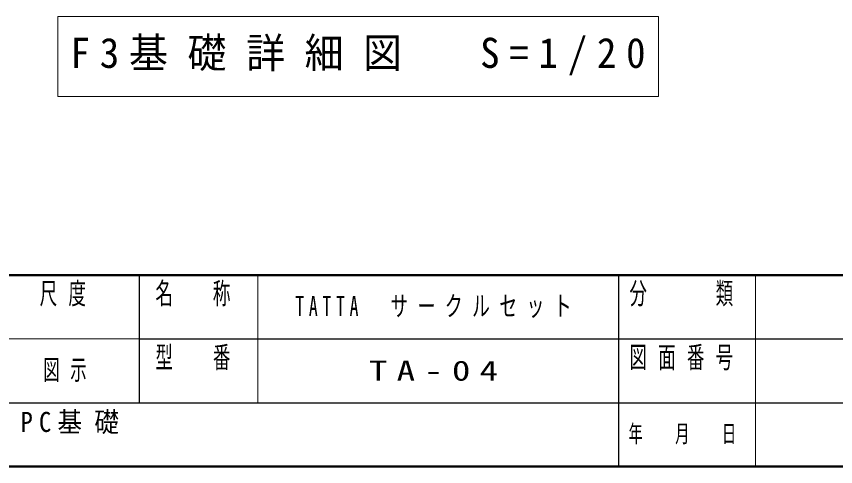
# Model space of a CAD drawing. Units: millimetres on the paper, with parts at other scales. Extents: x -805 to -334, y -297 to 267.
# Drawn here: x -621 to -531.2, y -297 to -247.7 of the extents above; entities that cross this region are included whole.
import ezdxf

# ---------------------------------------------------------------- set-up
doc = ezdxf.new("R2010")
doc.units = ezdxf.units.MM
doc.layers.add('1_20', color=7, linetype='Continuous', lineweight=13)
doc.layers.add('NAKAMURA図枠', color=7, linetype='Continuous', lineweight=13)
doc.layers.add('図面情報', color=7, linetype='Continuous')
doc.styles.add('ＭＳ ゴシック', font='')
doc.styles.get('ＭＳ ゴシック').set_extended_font_data('MS Gothic')

msp = doc.modelspace()

# ---------------------------------------------------------------- linework, layer by layer
at = {"layer": '1_20'}
for p, q in [((-616.417, -247.651), (-616.417, -256.451)), ((-550.617, -247.651), (-616.417, -247.651)), ((-550.617, -256.451), (-550.617, -247.651)), ((-616.417, -256.451), (-550.617, -256.451))]:
    msp.add_line(p, q, dxfattribs=at)
at = {"layer": 'NAKAMURA図枠', "lineweight": 50}
for p, q in [((-805, -276), (-420, -276)), ((-805, -297), (-420, -297))]:
    msp.add_line(p, q, dxfattribs=at)
at = {"layer": 'NAKAMURA図枠', "color": 211, "lineweight": 25}
for p, q in [((-607.5, -276), (-607.5, -290)), ((-555, -276), (-555, -297)), ((-607.5, -283), (-490, -283)), ((-662.5, -290), (-420, -290))]:
    msp.add_line(p, q, dxfattribs=at)
at = {"layer": 'NAKAMURA図枠'}
for p, q in [((-594.5, -276), (-594.5, -290)), ((-540, -276), (-540, -297)), ((-662.5, -283), (-607.5, -283))]:
    msp.add_line(p, q, dxfattribs=at)

# ---------------------------------------------------------------- texts
at = {"layer": '1_20', "insert": (-615.017, -252.051), "char_height": 3.299, "attachment_point": 4, "style": 'ＭＳ ゴシック'}
msp.add_mtext('\\T1.5;\\W0.95;F3基礎詳細図\u3000S=1/20', dxfattribs=at)
at = {"layer": 'NAKAMURA図枠', "color": 4, "style": 'ＭＳ ゴシック'}
for s, insert, char_height, attachment_point in [('\\T1.64;\\W0.6;尺度', (-615.25, -276.833), 2.346, 2), ('\\T1.64;\\W0.6;名\u3000称', (-601, -276.833), 2.346, 2), ('\\T1.64;\\W0.6;分\u3000\u3000類', (-547.5, -276.833), 2.346, 2), ('\\T1.64;\\W0.6;型\u3000番', (-601, -283.833), 2.346, 2), ('\\T1.64;\\W0.6;図面番号', (-547.5, -283.833), 2.346, 2), ('\\T1.64;\\W0.6;年\u3000月\u3000日', (-547.5, -293.5), 1.906, 5)]:
    msp.add_mtext(s, dxfattribs=dict(at, insert=insert, char_height=char_height, attachment_point=attachment_point))
at = {"layer": '図面情報', "char_height": 2.199, "style": 'ＭＳ ゴシック'}
for s, insert, attachment_point in [('\\T1.53;\\W0.65;TATTA\u3000サークルセット', (-574.75, -279.5), 5), ('\\T1.64;\\W0.6;図示', (-618, -286.5), 4), ('\\T1.5;\\W1.35;TA-04', (-574.75, -286.5), 5), ('\\T1.5;\\W0.9;PC基礎', (-620.5, -291), 1)]:
    msp.add_mtext(s, dxfattribs=dict(at, insert=insert, attachment_point=attachment_point))

doc.saveas('drawing.dxf')
